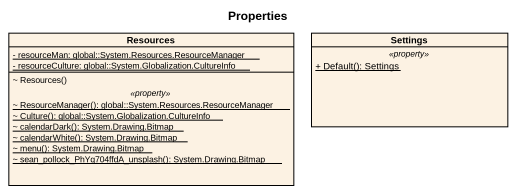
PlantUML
@startuml
title Properties
hide circle
hide empty members
skinparam classAttributeIconSize 0
class Resources {
  {static} - resourceMan: global::System.Resources.ResourceManager
  {static} - resourceCulture: global::System.Globalization.CultureInfo
  --
  ~ Resources()
  .. <<property>> ..
  {static} ~ ResourceManager(): global::System.Resources.ResourceManager
  {static} ~ Culture(): global::System.Globalization.CultureInfo
  {static} ~ calendarDark(): System.Drawing.Bitmap
  {static} ~ calendarWhite(): System.Drawing.Bitmap
  {static} ~ menu(): System.Drawing.Bitmap
  {static} ~ sean_pollock_PhYq704ffdA_unsplash(): System.Drawing.Bitmap
}
class Settings {
  .. <<property>> ..
  {static} + Default(): Settings
}
@enduml
